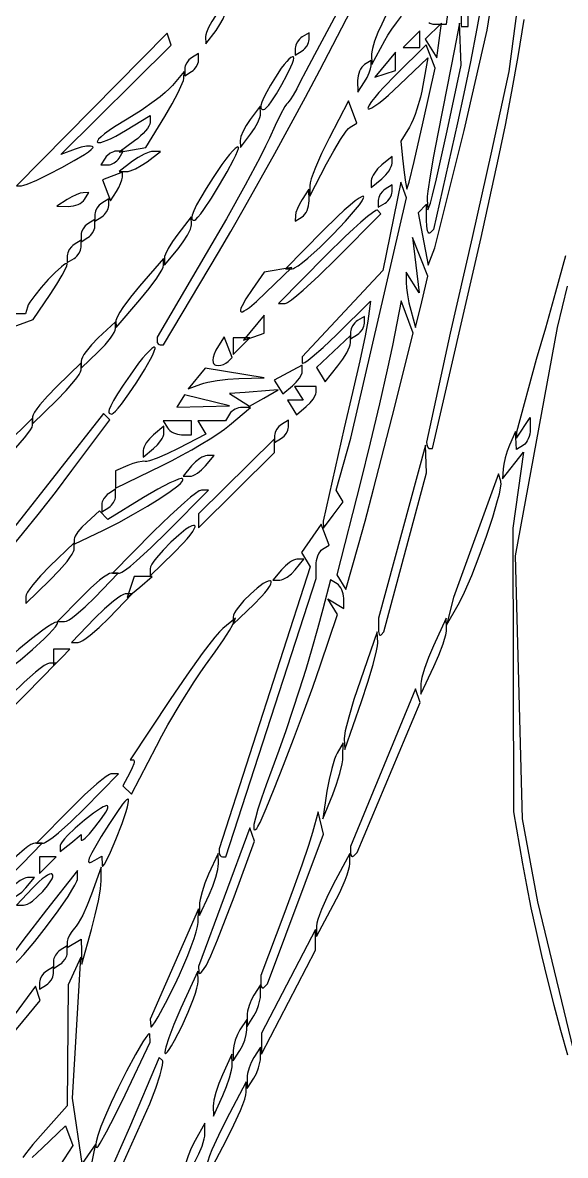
# Model space of a CAD drawing. Header units: millimetres. Extents: x 0.52 to 7.92, y 0.28 to 7.41.
# Drawn here: x 3.015 to 3.785, y 2.636 to 4.241 of the extents above; entities that cross this region are included whole.
import ezdxf

# ---------------------------------------------------------------- set-up
doc = ezdxf.new("R2010")
doc.units = ezdxf.units.MM
doc.header["$MEASUREMENT"] = 0

msp = doc.modelspace()

# ---------------------------------------------------------------- linework, layer by layer
at = {"flags": 128}
for points in [[(3.210422, 3.784314), (3.214961, 3.784314), (3.29293, 3.91527), (3.31031, 3.944896), (3.329845, 3.978954), (3.372718, 4.055545), (3.416228, 4.135408), (3.436561, 4.173556), (3.455058, 4.208908), (3.539216, 4.371591)], [(3.726288, 4.333333), (3.704841, 4.171569), (3.68014, 4.058824), (3.652825, 3.936576), (3.621837, 3.800986), (3.588235, 3.646574), (3.58856, 3.642956), (3.589443, 3.639992), (3.59075, 3.63799), (3.59152, 3.637445), (3.592346, 3.637255)], [(3.599797, 3.921569), (3.641704, 4.088235), (3.674261, 4.230392), (3.689785, 4.328431)], [(3.59138, 4.240871), (3.592892, 4.240051), (3.596909, 4.23894), (3.602246, 4.238562), (3.616257, 4.238562), (3.622948, 4.288399)], [(3.637255, 4.235294), (3.647059, 4.235294), (3.647059, 4.254902), (3.647059, 4.27451), (3.647059, 4.294118), (3.637255, 4.294118), (3.637255, 4.27451), (3.637255, 4.254902), (3.637255, 4.235294)], [(3.289527, 4.229815), (3.295092, 4.238023), (3.299602, 4.246305), (3.302595, 4.253694), (3.303379, 4.256753), (3.30361, 4.259227), (3.303298, 4.269608), (3.288904, 4.250577), (3.28334, 4.242369), (3.27883, 4.234087), (3.275836, 4.226698), (3.275053, 4.223639), (3.274822, 4.221165), (3.275133, 4.210784), (3.289527, 4.229815)], [(3.668295, 4.281993), (3.659331, 4.232591), (3.650263, 4.185201), (3.641179, 4.140435), (3.632169, 4.098905), (3.598136, 3.94781), (3.593186, 3.942859), (3.592191, 3.942331), (3.591264, 3.942742), (3.590423, 3.944017), (3.58969, 3.946082), (3.588626, 3.952293), (3.588235, 3.960784), (3.588235, 3.98366), (3.576078, 3.971503), (3.590447, 3.897059), (3.599797, 3.921569)], [(3.46038, 4.253537), (3.428975, 4.195371), (3.416759, 4.172074), (3.409109, 4.156863), (3.404099, 4.146959), (3.399071, 4.138113), (3.394609, 4.131288), (3.392773, 4.128936), (3.391298, 4.127451), (3.389654, 4.12554), (3.387334, 4.121968), (3.381096, 4.110662), (3.373439, 4.095183), (3.36522, 4.077181), (3.359796, 4.065655), (3.351985, 4.050238), (3.330676, 4.010415), (3.304231, 3.96308), (3.275592, 3.9136), (3.205882, 3.795387), (3.205882, 3.789851), (3.206241, 3.787701), (3.207216, 3.78594), (3.208659, 3.784751), (3.210422, 3.784314)], [(3.530269, 4.251035), (3.52457, 4.238866), (3.518913, 4.226802), (3.514336, 4.214713), (3.511308, 4.204004), (3.510522, 4.199606), (3.510298, 4.196078), (3.510671, 4.181373), (3.529004, 4.215686)], [(3.529004, 4.215686), (3.533427, 4.22328), (3.538985, 4.231717), (3.545454, 4.240718), (3.552609, 4.25)], [(3.60621, 4.215686), (3.609503, 4.240196), (3.586022, 4.217395), (3.602917, 4.191176), (3.60621, 4.215686)], [(3.593592, 3.985294), (3.596644, 3.996414), (3.602136, 4.019442), (3.617328, 4.087776), (3.637255, 4.180455), (3.634801, 4.240196), (3.627443, 4.20098), (3.617569, 4.150245), (3.604162, 4.083333), (3.59804, 4.05172), (3.593143, 4.023621), (3.589968, 4.002095), (3.589181, 3.994751), (3.589011, 3.990196), (3.589783, 3.97549), (3.593592, 3.985294)], [(3.592346, 3.637255), (3.596456, 3.637255), (3.665502, 3.936275), (3.690294, 4.04902), (3.700146, 4.095686), (3.709363, 4.143367), (3.718078, 4.192942), (3.726425, 4.245289)], [(3.013348, 4.009804), (3.016696, 4.01037), (3.02166, 4.011976), (3.035396, 4.017742), (3.052471, 4.025975), (3.070802, 4.035549), (3.088304, 4.045339), (3.102894, 4.054217), (3.108446, 4.057963), (3.112488, 4.061058), (3.114761, 4.063363), (3.115151, 4.064175), (3.115002, 4.064736), (3.113658, 4.065502), (3.111591, 4.065912), (3.108904, 4.06598), (3.1057, 4.065718), (3.098157, 4.064255), (3.089789, 4.061626), (3.06917, 4.053922), (3.226059, 4.209079), (3.220425, 4.225979), (3.006436, 4.009804), (3.013348, 4.009804)], [(3.411765, 4.20098), (3.413734, 4.202398), (3.415571, 4.204107), (3.418689, 4.20814), (3.420795, 4.212559), (3.421369, 4.21475), (3.421569, 4.216843), (3.421569, 4.226647), (3.411765, 4.220588), (3.409795, 4.219171), (3.407958, 4.217462), (3.404841, 4.213429), (3.402734, 4.20901), (3.402161, 4.206818), (3.401961, 4.204725), (3.401961, 4.194921), (3.411765, 4.20098)], [(3.566667, 4.205882), (3.578431, 4.205882), (3.578431, 4.229412), (3.554902, 4.205882), (3.566667, 4.205882)], [(3.563452, 4.014706), (3.570582, 4.043903), (3.583395, 4.100334), (3.600257, 4.176158), (3.587544, 4.209287), (3.543978, 4.166529), (3.527446, 4.149543), (3.520499, 4.14183), (3.514641, 4.134899), (3.510033, 4.128945), (3.506832, 4.124163), (3.505197, 4.120748), (3.505017, 4.119614), (3.505287, 4.118896), (3.505991, 4.118599), (3.507079, 4.118703), (3.510321, 4.120046), (3.514829, 4.122786), (3.520421, 4.126784), (3.526913, 4.131903), (3.534122, 4.138003), (3.549959, 4.152598), (3.589754, 4.191176), (3.582992, 4.151961), (3.581381, 4.143678), (3.57939, 4.135169), (3.574582, 4.118439), (3.571922, 4.110702), (3.569195, 4.103707), (3.566481, 4.097696), (3.563857, 4.092911), (3.551483, 4.073077), (3.553902, 4.048794), (3.556205, 4.028763), (3.558346, 4.014706), (3.560372, 4.004902), (3.563452, 4.014706)], [(3.254902, 4.171569), (3.256871, 4.172986), (3.258709, 4.174695), (3.261826, 4.178728), (3.263932, 4.183147), (3.264506, 4.185339), (3.264706, 4.187432), (3.264706, 4.197236), (3.254902, 4.191176), (3.252933, 4.189759), (3.251095, 4.18805), (3.247978, 4.184017), (3.245872, 4.179598), (3.245298, 4.177406), (3.245098, 4.175313), (3.245098, 4.165509), (3.254902, 4.171569)], [(3.357044, 4.117647), (3.358841, 4.11843), (3.361272, 4.120649), (3.364224, 4.124107), (3.367586, 4.128606), (3.375094, 4.139942), (3.382902, 4.153084), (3.390118, 4.166456), (3.395851, 4.178483), (3.397882, 4.183501), (3.399207, 4.187592), (3.399716, 4.19056), (3.399629, 4.191561), (3.399295, 4.192208), (3.398689, 4.192533), (3.397888, 4.192508), (3.395757, 4.191465), (3.393007, 4.189196), (3.389745, 4.185819), (3.386075, 4.18145), (3.382102, 4.176209), (3.373667, 4.163574), (3.366815, 4.152224), (3.361378, 4.14262), (3.357332, 4.13469), (3.35465, 4.128363), (3.353306, 4.123567), (3.353128, 4.121721), (3.353274, 4.12023), (3.353742, 4.119087), (3.354529, 4.118281), (3.35563, 4.117804), (3.357044, 4.117647)], [(3.529412, 4.16834), (3.544118, 4.173203), (3.544118, 4.199092), (3.514706, 4.163478), (3.529412, 4.16834)], [(3.5, 4.156863), (3.503702, 4.163199), (3.506756, 4.169579), (3.508846, 4.17526), (3.509654, 4.1795), (3.509804, 4.187432), (3.5, 4.181373), (3.498034, 4.179817), (3.496205, 4.177712), (3.494554, 4.17515), (3.49312, 4.172223), (3.491943, 4.169026), (3.491062, 4.16565), (3.490516, 4.162189), (3.490346, 4.158735), (3.490496, 4.142157), (3.5, 4.156863)], [(3.170929, 4.060506), (3.189897, 4.063748), (3.216727, 4.107854), (3.22718, 4.125754), (3.235806, 4.141884), (3.241712, 4.154478), (3.243364, 4.158895), (3.244001, 4.161765), (3.244446, 4.171569), (3.227615, 4.151729), (3.223268, 4.147181), (3.217345, 4.141849), (3.210109, 4.135928), (3.201823, 4.129612), (3.183155, 4.116576), (3.173299, 4.110244), (3.163446, 4.104296), (3.145472, 4.093175), (3.13791, 4.088013), (3.131528, 4.083294), (3.126499, 4.079154), (3.122997, 4.075726), (3.121194, 4.073146), (3.120984, 4.072215), (3.121264, 4.071547), (3.12197, 4.071133), (3.12301, 4.07095), (3.126014, 4.071243), (3.130111, 4.072358), (3.135136, 4.074229), (3.140927, 4.076787), (3.147319, 4.079965), (3.161249, 4.087917), (3.196078, 4.109442), (3.196078, 4.099395), (3.195628, 4.097049), (3.194338, 4.094228), (3.192298, 4.091038), (3.189599, 4.087586), (3.186331, 4.08398), (3.182585, 4.080327), (3.178451, 4.076733), (3.17402, 4.073306), (3.151961, 4.057264), (3.170929, 4.060506)], [(3.44638, 4.040992), (3.456412, 4.059277), (3.466058, 4.075136), (3.474223, 4.086869), (3.477407, 4.090657), (3.479809, 4.092777), (3.48934, 4.098667), (3.477228, 4.130229), (3.449861, 4.077369), (3.439234, 4.055685), (3.430531, 4.035717), (3.427181, 4.027071), (3.424649, 4.019685), (3.423047, 4.013837), (3.422488, 4.009804), (3.422482, 3.995098), (3.44638, 4.040992)], [(3.338547, 4.082756), (3.344111, 4.090965), (3.348621, 4.099246), (3.351615, 4.106636), (3.352398, 4.109694), (3.352629, 4.112168), (3.352318, 4.122549), (3.337923, 4.103518), (3.332359, 4.09531), (3.327849, 4.087028), (3.324856, 4.079639), (3.324072, 4.07658), (3.323841, 4.074107), (3.324153, 4.063725), (3.338547, 4.082756)], [(3.258782, 3.960784), (3.259649, 3.961068), (3.260799, 3.961896), (3.263861, 3.965043), (3.267797, 3.969943), (3.272437, 3.976312), (3.28315, 3.992328), (3.294639, 4.010831), (3.305544, 4.029559), (3.314505, 4.046249), (3.31783, 4.053123), (3.32016, 4.05864), (3.321323, 4.062517), (3.321414, 4.063752), (3.32115, 4.064471), (3.320491, 4.064722), (3.319539, 4.06448), (3.316826, 4.062603), (3.313157, 4.059015), (3.308678, 4.053892), (3.303534, 4.04741), (3.297871, 4.039746), (3.285575, 4.021573), (3.275761, 4.006039), (3.267932, 3.993087), (3.262021, 3.982561), (3.257956, 3.974301), (3.25567, 3.968151), (3.255171, 3.965818), (3.255091, 3.963953), (3.255421, 3.962537), (3.256152, 3.96155), (3.257275, 3.960973), (3.258782, 3.960784)], [(3.136098, 4.039216), (3.138191, 4.039416), (3.140382, 4.039989), (3.144802, 4.042096), (3.148835, 4.045213), (3.150544, 4.04705), (3.151961, 4.04902), (3.15802, 4.058824), (3.148216, 4.058824), (3.146123, 4.058623), (3.143931, 4.05805), (3.139512, 4.055944), (3.135479, 4.052826), (3.13377, 4.050989), (3.132353, 4.04902), (3.126294, 4.039216), (3.136098, 4.039216)], [(3.162342, 4.029724), (3.164816, 4.029955), (3.167874, 4.030738), (3.175264, 4.033732), (3.183545, 4.038241), (3.191754, 4.043806), (3.210784, 4.0582), (3.200403, 4.058512), (3.197929, 4.058281), (3.194871, 4.057497), (3.187481, 4.054504), (3.1792, 4.049994), (3.170991, 4.044429), (3.151961, 4.030035), (3.162342, 4.029724)], [(3.52451, 4.019608), (3.53022, 4.02512), (3.534896, 4.031107), (3.536695, 4.034053), (3.538055, 4.036847), (3.538916, 4.039398), (3.539216, 4.041617), (3.539216, 4.05142), (3.52451, 4.039216), (3.5188, 4.033703), (3.514124, 4.027716), (3.512324, 4.02477), (3.510964, 4.021977), (3.510104, 4.019425), (3.509804, 4.017207), (3.509804, 4.007403), (3.52451, 4.019608)], [(3.148273, 4.001629), (3.151504, 4.007262), (3.154172, 4.012934), (3.156, 4.017984), (3.156713, 4.021751), (3.156863, 4.028796), (3.128689, 4.017985), (3.139984, 3.988552), (3.148273, 4.001629)], [(3.45588, 3.543111), (3.46996, 3.561712), (3.45979, 3.578168), (3.48067, 3.651961), (3.559704, 3.992458), (3.551607, 4.014706), (3.52636, 3.889612), (3.411765, 3.767109), (3.411765, 3.758923), (3.412016, 3.758337), (3.412755, 3.758254), (3.415592, 3.759514), (3.420078, 3.762543), (3.426013, 3.767176), (3.441436, 3.780608), (3.46027, 3.798513), (3.508775, 3.846289), (3.505006, 3.817752), (3.501172, 3.797021), (3.493522, 3.761672), (3.483164, 3.716652), (3.471206, 3.666913), (3.441488, 3.53456), (3.4418, 3.52451), (3.45588, 3.543111)], [(3.080304, 3.980542), (3.083758, 3.980712), (3.087219, 3.981258), (3.090595, 3.982139), (3.093792, 3.983316), (3.096718, 3.98475), (3.09928, 3.986401), (3.101386, 3.98823), (3.102941, 3.990196), (3.109, 4), (3.101069, 3.99985), (3.096829, 3.999042), (3.091147, 3.996952), (3.084767, 3.993898), (3.078431, 3.990196), (3.063725, 3.980692), (3.080304, 3.980542)], [(3.411765, 3.965686), (3.413731, 3.967242), (3.41556, 3.969347), (3.417211, 3.971909), (3.418645, 3.974835), (3.419822, 3.978033), (3.420703, 3.981409), (3.421249, 3.98487), (3.421419, 3.988324), (3.421268, 4.004902), (3.411765, 3.990196), (3.408063, 3.98386), (3.405009, 3.97748), (3.402919, 3.971799), (3.402111, 3.967559), (3.401961, 3.959627), (3.411765, 3.965686)], [(3.529412, 3.985294), (3.531381, 3.986711), (3.533218, 3.98842), (3.536336, 3.992453), (3.538442, 3.996872), (3.539016, 3.999064), (3.539216, 4.001157), (3.539216, 4.010961), (3.529412, 4.004902), (3.527442, 4.003485), (3.525605, 4.001776), (3.522488, 3.997743), (3.520381, 3.993324), (3.519808, 3.991132), (3.519608, 3.989039), (3.519608, 3.979235), (3.529412, 3.985294)], [(3.127451, 3.965686), (3.12942, 3.967104), (3.131258, 3.968813), (3.134375, 3.972845), (3.136481, 3.977265), (3.137055, 3.979456), (3.137255, 3.981549), (3.137255, 3.991353), (3.127451, 3.985294), (3.125482, 3.983877), (3.123644, 3.982168), (3.120527, 3.978135), (3.118421, 3.973716), (3.117847, 3.971524), (3.117647, 3.969431), (3.117647, 3.959627), (3.127451, 3.965686)], [(3.397762, 3.892157), (3.399193, 3.892433), (3.40107, 3.893237), (3.406031, 3.896297), (3.412376, 3.901063), (3.419839, 3.907265), (3.43704, 3.922887), (3.455489, 3.940985), (3.473039, 3.959385), (3.487545, 3.975909), (3.492984, 3.982788), (3.496858, 3.988383), (3.498898, 3.992421), (3.499146, 3.993771), (3.498834, 3.99463), (3.498062, 3.994849), (3.496771, 3.994515), (3.492755, 3.992291), (3.487022, 3.988156), (3.479812, 3.982312), (3.471361, 3.974957), (3.461906, 3.966293), (3.440937, 3.945836), (3.387925, 3.892157), (3.397762, 3.892157)], [(3.23562, 3.920204), (3.24309, 3.930072), (3.249174, 3.939831), (3.251501, 3.944317), (3.253247, 3.948355), (3.254334, 3.951802), (3.254684, 3.954517), (3.254466, 3.965686), (3.235294, 3.941176), (3.227859, 3.930886), (3.221786, 3.920987), (3.217701, 3.912603), (3.2166, 3.909332), (3.21623, 3.906863), (3.216339, 3.897059), (3.23562, 3.920204)], [(3.387801, 3.843137), (3.389128, 3.843466), (3.391058, 3.844432), (3.396578, 3.848144), (3.404063, 3.854013), (3.413214, 3.861778), (3.435323, 3.881955), (3.460519, 3.906595), (3.523412, 3.970052), (3.51852, 3.974944), (3.51767, 3.975088), (3.516153, 3.974532), (3.511269, 3.97145), (3.504165, 3.96596), (3.495141, 3.958321), (3.484495, 3.948794), (3.472524, 3.937639), (3.445802, 3.911487), (3.377977, 3.843137), (3.387801, 3.843137)], [(3.107843, 3.936275), (3.109813, 3.937692), (3.11165, 3.939401), (3.114767, 3.943434), (3.116873, 3.947853), (3.117447, 3.950045), (3.117647, 3.952138), (3.117647, 3.961942), (3.107843, 3.955882), (3.105874, 3.954465), (3.104036, 3.952756), (3.100919, 3.948723), (3.098813, 3.944304), (3.098239, 3.942112), (3.098039, 3.940019), (3.098039, 3.930215), (3.107843, 3.936275)], [(3.088235, 3.906863), (3.090205, 3.90828), (3.092042, 3.909989), (3.095159, 3.914022), (3.097266, 3.918441), (3.097839, 3.920633), (3.098039, 3.922726), (3.098039, 3.93253), (3.088235, 3.926471), (3.086266, 3.925053), (3.084429, 3.923344), (3.081311, 3.919311), (3.079205, 3.914892), (3.078631, 3.912701), (3.078431, 3.910608), (3.078431, 3.900804), (3.088235, 3.906863)], [(3.581275, 3.845313), (3.590053, 3.881802), (3.568449, 3.936275), (3.577876, 3.857843), (3.559124, 3.887255), (3.559108, 3.872549), (3.55963, 3.864905), (3.561065, 3.854963), (3.563193, 3.84401), (3.565794, 3.833333), (3.572497, 3.808824), (3.581275, 3.845313)], [(3.181595, 3.848039), (3.194701, 3.86404), (3.205401, 3.878615), (3.209504, 3.884866), (3.212592, 3.890158), (3.214527, 3.894289), (3.215172, 3.897059), (3.21495, 3.906863), (3.18115, 3.867647), (3.168044, 3.851647), (3.157344, 3.837071), (3.153242, 3.83082), (3.150153, 3.825528), (3.148218, 3.821397), (3.147573, 3.818627), (3.147795, 3.808824), (3.181595, 3.848039)], [(3.785249, 3.910381), (3.771079, 3.858964), (3.756656, 3.80794), (3.743742, 3.763619), (3.715836, 3.660678), (3.715987, 3.651961), (3.734994, 3.681373), (3.735144, 3.664794), (3.734974, 3.66134), (3.734429, 3.657879), (3.733548, 3.654503), (3.73237, 3.651306), (3.730936, 3.64838), (3.729285, 3.645818), (3.727457, 3.643712), (3.72549, 3.642157), (3.715686, 3.636098), (3.714308, 3.661765), (3.705882, 3.642157), (3.702556, 3.633429), (3.699729, 3.624159), (3.6977, 3.615453), (3.696768, 3.60842), (3.696078, 3.594292), (3.725657, 3.632353), (3.710784, 3.52451), (3.711314, 3.122549), (3.724186, 3.04902), (3.729808, 3.018577), (3.736274, 2.986529), (3.743497, 2.953189), (3.751387, 2.91887), (3.759857, 2.883885), (3.768819, 2.848547), (3.778184, 2.81317), (3.787864, 2.778068)], [(2.998012, 3.808553), (3.030337, 3.820339), (3.054384, 3.855728), (3.063721, 3.870069), (3.071368, 3.882956), (3.076534, 3.892978), (3.077941, 3.896473), (3.078431, 3.898724), (3.07828, 3.899402), (3.077837, 3.899713), (3.076153, 3.899313), (3.07353, 3.897684), (3.070116, 3.894988), (3.061514, 3.887036), (3.051543, 3.876741), (3.041398, 3.865391), (3.032273, 3.85427), (3.025366, 3.844665), (3.023116, 3.840834), (3.021869, 3.837863), (3.019228, 3.828431), (3.002261, 3.828236)], [(3.360294, 3.858338), (3.397059, 3.894091), (3.357843, 3.887255), (3.340751, 3.862745), (3.331889, 3.849383), (3.326409, 3.839648), (3.324913, 3.836145), (3.324235, 3.833555), (3.324364, 3.83188), (3.324728, 3.831386), (3.325291, 3.831122), (3.327006, 3.831284), (3.329501, 3.832367), (3.332764, 3.834374), (3.336788, 3.837307), (3.347078, 3.845958), (3.360294, 3.858338)], [(3.803669, 2.756679), (3.746185, 2.995098), (3.724139, 3.112745), (3.714247, 3.485294), (3.774109, 3.808824), (3.788068, 3.867647)], [(3.49166, 3.500722), (3.500919, 3.534539), (3.512986, 3.580039), (3.539294, 3.682264), (3.56915, 3.800802), (3.552237, 3.846522), (3.539897, 3.783555), (3.532482, 3.748765), (3.521415, 3.700586), (3.508191, 3.645385), (3.494308, 3.589528), (3.461058, 3.458469), (3.473882, 3.437719), (3.49166, 3.500722)], [(3.343137, 3.795791), (3.357843, 3.800654), (3.357843, 3.826543), (3.328431, 3.790929), (3.343137, 3.795791)], [(3.490196, 3.79902), (3.492165, 3.800437), (3.494003, 3.802146), (3.49712, 3.806179), (3.499226, 3.810598), (3.4998, 3.81279), (3.5, 3.814883), (3.5, 3.824687), (3.490196, 3.818627), (3.488227, 3.81721), (3.486389, 3.815501), (3.483272, 3.811468), (3.481166, 3.807049), (3.480592, 3.804857), (3.480392, 3.802764), (3.480392, 3.79296), (3.490196, 3.79902)], [(3.122549, 3.77451), (3.132066, 3.784224), (3.139859, 3.793652), (3.142858, 3.797922), (3.145125, 3.801716), (3.146559, 3.8049), (3.147059, 3.807339), (3.147059, 3.817143), (3.122549, 3.794118), (3.113032, 3.784404), (3.105239, 3.774976), (3.10224, 3.770706), (3.099973, 3.766912), (3.098539, 3.763727), (3.098039, 3.761288), (3.098039, 3.751484), (3.122549, 3.77451)], [(3.292484, 3.754902), (3.296118, 3.755364), (3.299975, 3.756623), (3.303594, 3.758487), (3.306514, 3.760762), (3.312374, 3.766623), (3.301193, 3.795762), (3.292903, 3.782685), (3.289409, 3.776678), (3.286896, 3.771271), (3.285365, 3.766527), (3.284818, 3.762507), (3.285256, 3.759272), (3.285844, 3.757969), (3.286679, 3.756886), (3.28776, 3.756029), (3.289088, 3.755408), (3.292484, 3.754902)], [(3.32549, 3.782353), (3.337255, 3.794118), (3.313725, 3.794118), (3.313725, 3.770588), (3.32549, 3.782353)], [(3.462347, 3.754397), (3.469353, 3.763872), (3.475091, 3.773199), (3.478968, 3.781302), (3.480024, 3.784559), (3.480392, 3.787109), (3.480392, 3.797536), (3.431977, 3.752052), (3.444301, 3.732111), (3.462347, 3.754397)], [(3.141686, 3.686275), (3.142595, 3.686532), (3.143775, 3.687281), (3.146866, 3.690132), (3.150793, 3.694572), (3.155393, 3.700345), (3.165946, 3.714871), (3.177205, 3.731671), (3.187848, 3.748704), (3.196554, 3.763928), (3.199767, 3.770224), (3.202002, 3.775304), (3.203091, 3.77891), (3.203155, 3.780082), (3.20287, 3.78079), (3.202214, 3.78106), (3.201266, 3.780874), (3.198572, 3.779212), (3.194932, 3.775964), (3.190491, 3.771291), (3.185394, 3.765354), (3.179785, 3.758315), (3.167612, 3.74157), (3.157693, 3.726953), (3.149872, 3.714943), (3.144054, 3.705338), (3.140145, 3.697934), (3.138049, 3.692529), (3.137651, 3.690512), (3.13767, 3.688919), (3.138095, 3.687724), (3.138914, 3.686902), (3.140115, 3.686427), (3.141686, 3.686275)], [(3.063725, 3.705882), (3.077049, 3.719569), (3.08796, 3.732251), (3.092158, 3.737773), (3.095332, 3.742513), (3.097339, 3.746296), (3.098039, 3.748944), (3.098039, 3.758748), (3.063725, 3.72549), (3.050402, 3.711803), (3.039491, 3.699122), (3.035293, 3.6936), (3.032119, 3.688859), (3.030112, 3.685076), (3.029412, 3.682428), (3.029412, 3.672624), (3.063725, 3.705882)], [(3.267959, 3.728557), (3.2723, 3.729935), (3.277769, 3.731269), (3.291206, 3.733675), (3.3065, 3.735513), (3.32188, 3.736521), (3.357843, 3.737748), (3.273993, 3.751387), (3.25, 3.721819), (3.267959, 3.728557)], [(3.397932, 3.726215), (3.403303, 3.731378), (3.407701, 3.736951), (3.410673, 3.742263), (3.411482, 3.744612), (3.411765, 3.746643), (3.411765, 3.755592), (3.372, 3.73431), (3.384099, 3.714734), (3.397932, 3.726215)], [(3.417539, 3.696803), (3.422911, 3.701939), (3.427309, 3.707438), (3.430281, 3.71264), (3.43109, 3.714924), (3.431373, 3.716887), (3.431373, 3.72549), (3.400804, 3.72549), (3.412922, 3.705882), (3.391, 3.705882), (3.403706, 3.685322), (3.417539, 3.696803)], [(3.27148, 3.697082), (3.308824, 3.698086), (3.244767, 3.713278), (3.234137, 3.696078), (3.27148, 3.697082)], [(3.357315, 3.708946), (3.377451, 3.720445), (3.365196, 3.719536), (3.330882, 3.717007), (3.308824, 3.715386), (3.337179, 3.697447), (3.357315, 3.708946)], [(3.213235, 3.613494), (3.227129, 3.620472), (3.241251, 3.627962), (3.25521, 3.63573), (3.268612, 3.643541), (3.281067, 3.651161), (3.292182, 3.658358), (3.301565, 3.664896), (3.308824, 3.670541), (3.338235, 3.695373), (3.326559, 3.695726), (3.32409, 3.695597), (3.321547, 3.695089), (3.319004, 3.694242), (3.316533, 3.693095), (3.314206, 3.691686), (3.312098, 3.690053), (3.310279, 3.688237), (3.308824, 3.686275), (3.302764, 3.676471), (3.263549, 3.676471), (3.275202, 3.657615), (3.235877, 3.637552), (3.220008, 3.629891), (3.205873, 3.623863), (3.195011, 3.620073), (3.191289, 3.619206), (3.188962, 3.619125), (3.187087, 3.6193), (3.184661, 3.619167), (3.178562, 3.618074), (3.171476, 3.616039), (3.164216, 3.613253), (3.147059, 3.605745), (3.147059, 3.581279), (3.213235, 3.613494)], [(2.990196, 3.622549), (3.005423, 3.638191), (3.017892, 3.652473), (3.022691, 3.658611), (3.026317, 3.663818), (3.028611, 3.667895), (3.029412, 3.670646), (3.029412, 3.68045), (2.990196, 3.642157), (2.974969, 3.626515), (2.9625, 3.612232), (2.957701, 3.606094), (2.954075, 3.600888), (2.951781, 3.596811), (2.95098, 3.59406), (2.95098, 3.584256), (2.990196, 3.622549)], [(2.997875, 3.495754), (3.015192, 3.516405), (3.037421, 3.54413), (3.061697, 3.575301), (3.085157, 3.606291), (3.138725, 3.678269), (3.129798, 3.687196), (3.002254, 3.52451), (2.951585, 3.477542), (2.96416, 3.457194), (2.997875, 3.495754)], [(3.240775, 3.656863), (3.254902, 3.656863), (3.254902, 3.676471), (3.214529, 3.676471), (3.220588, 3.666667), (3.222094, 3.664697), (3.224056, 3.66286), (3.226391, 3.661195), (3.229017, 3.659743), (3.231852, 3.658543), (3.234811, 3.657636), (3.237813, 3.657063), (3.240775, 3.656863)], [(3.382353, 3.651961), (3.384322, 3.653378), (3.38616, 3.655087), (3.389277, 3.65912), (3.391383, 3.663539), (3.391957, 3.665731), (3.392157, 3.667824), (3.392157, 3.677628), (3.382353, 3.671569), (3.380384, 3.670151), (3.378546, 3.668442), (3.375429, 3.664409), (3.373323, 3.65999), (3.372749, 3.657799), (3.372549, 3.655706), (3.372549, 3.645902), (3.382353, 3.651961)], [(3.20098, 3.637255), (3.20669, 3.642767), (3.211366, 3.648754), (3.213166, 3.6517), (3.214526, 3.654494), (3.215386, 3.657045), (3.215686, 3.659264), (3.215686, 3.669068), (3.20098, 3.656863), (3.19527, 3.65135), (3.190594, 3.645363), (3.188795, 3.642417), (3.187435, 3.639624), (3.186575, 3.637073), (3.186275, 3.634854), (3.186275, 3.62505), (3.20098, 3.637255)], [(3.318627, 3.578431), (3.372549, 3.631683), (3.372549, 3.651291), (3.264706, 3.544787), (3.264706, 3.52518), (3.318627, 3.578431)], [(3.252501, 3.598039), (3.25472, 3.598339), (3.257271, 3.5992), (3.260064, 3.60056), (3.26301, 3.602359), (3.268997, 3.607035), (3.27451, 3.612745), (3.286715, 3.627451), (3.276911, 3.627451), (3.274692, 3.627151), (3.272141, 3.626291), (3.269347, 3.624931), (3.266402, 3.623131), (3.260414, 3.618455), (3.254902, 3.612745), (3.242697, 3.598039), (3.252501, 3.598039)], [(3.523687, 3.373366), (3.527766, 3.377451), (3.588205, 3.602941), (3.586808, 3.642157), (3.519911, 3.397059), (3.51976, 3.38317), (3.520023, 3.378099), (3.520851, 3.374561), (3.521436, 3.373467), (3.522115, 3.372876), (3.52287, 3.372829), (3.523687, 3.373366)], [(3.632955, 3.415843), (3.637336, 3.424023), (3.6421, 3.433912), (3.652379, 3.457664), (3.662998, 3.484807), (3.673166, 3.513046), (3.682092, 3.540089), (3.688982, 3.563642), (3.691416, 3.573393), (3.693044, 3.581412), (3.693768, 3.587411), (3.69376, 3.589564), (3.693488, 3.591105), (3.689998, 3.601574), (3.626493, 3.426471), (3.61652, 3.387255), (3.632955, 3.415843)], [(3.129826, 3.521874), (3.151483, 3.532774), (3.172569, 3.544187), (3.192282, 3.555593), (3.209822, 3.566475), (3.224384, 3.576316), (3.235168, 3.584598), (3.238892, 3.587992), (3.24137, 3.590802), (3.242503, 3.592963), (3.242534, 3.593781), (3.24219, 3.594411), (3.241443, 3.594735), (3.240201, 3.594732), (3.236351, 3.593804), (3.230865, 3.591734), (3.223971, 3.588632), (3.206865, 3.579759), (3.186851, 3.568051), (3.136273, 3.53693), (3.12414, 3.549062), (3.106188, 3.532816), (3.099217, 3.525924), (3.093509, 3.519169), (3.089652, 3.513327), (3.088602, 3.510991), (3.088235, 3.509174), (3.088235, 3.501779), (3.129826, 3.521874)], [(3.137255, 3.553922), (3.139224, 3.555339), (3.141062, 3.557048), (3.144179, 3.561081), (3.146285, 3.5655), (3.146859, 3.567692), (3.147059, 3.569785), (3.147059, 3.579589), (3.137255, 3.573529), (3.135286, 3.572112), (3.133448, 3.570403), (3.130331, 3.56637), (3.128225, 3.561951), (3.127651, 3.559759), (3.127451, 3.557666), (3.127451, 3.547862), (3.137255, 3.553922)], [(3.152575, 3.460784), (3.153875, 3.461089), (3.155732, 3.461985), (3.160974, 3.465426), (3.168023, 3.470866), (3.176598, 3.478064), (3.197213, 3.496768), (3.220588, 3.519608), (3.278798, 3.578431), (3.268994, 3.578431), (3.267693, 3.578126), (3.265837, 3.577231), (3.260594, 3.57379), (3.253546, 3.56835), (3.244971, 3.561152), (3.224356, 3.542448), (3.20098, 3.519608), (3.142771, 3.460784), (3.152575, 3.460784)], [(3.230245, 3.490054), (3.243128, 3.503295), (3.248482, 3.509368), (3.252949, 3.514869), (3.25641, 3.51964), (3.258745, 3.523528), (3.259833, 3.526375), (3.259872, 3.52736), (3.259555, 3.528027), (3.258805, 3.528455), (3.257779, 3.528542), (3.254975, 3.527769), (3.251302, 3.52586), (3.246915, 3.522968), (3.236636, 3.514839), (3.225398, 3.504599), (3.214462, 3.493462), (3.20509, 3.482645), (3.201384, 3.477736), (3.198541, 3.473362), (3.19672, 3.469677), (3.196078, 3.466831), (3.196078, 3.456938), (3.230245, 3.490054)], [(3.29866, 3.058824), (3.303202, 3.058824), (3.431373, 3.453207), (3.431373, 3.471123), (3.431564, 3.47484), (3.432112, 3.478537), (3.432979, 3.482115), (3.434127, 3.485478), (3.435516, 3.488529), (3.437108, 3.49117), (3.438865, 3.493304), (3.440748, 3.494833), (3.450124, 3.500628), (3.43874, 3.530295), (3.410629, 3.490162), (3.423112, 3.469964), (3.294118, 3.070381), (3.294118, 3.064602), (3.294476, 3.062358), (3.295452, 3.060521), (3.296896, 3.059279), (3.29866, 3.058824)], [(3.053922, 3.45098), (3.067245, 3.464668), (3.078156, 3.477349), (3.082354, 3.482871), (3.085528, 3.487612), (3.087535, 3.491394), (3.088235, 3.494042), (3.088235, 3.503846), (3.053922, 3.470588), (3.040598, 3.456901), (3.029687, 3.44422), (3.025489, 3.438698), (3.022315, 3.433957), (3.020308, 3.430174), (3.019608, 3.427526), (3.019608, 3.417722), (3.053922, 3.45098)], [(3.379952, 3.45098), (3.382171, 3.451281), (3.384722, 3.452141), (3.387515, 3.453501), (3.390461, 3.4553), (3.396448, 3.459976), (3.401961, 3.465686), (3.414166, 3.480392), (3.404362, 3.480392), (3.402143, 3.480092), (3.399592, 3.479232), (3.396798, 3.477872), (3.393852, 3.476072), (3.387865, 3.471396), (3.382353, 3.465686), (3.370148, 3.45098), (3.379952, 3.45098)], [(3.074585, 3.392157), (3.077233, 3.392857), (3.081016, 3.394864), (3.085757, 3.398038), (3.091279, 3.402237), (3.10396, 3.413147), (3.117647, 3.426471), (3.150905, 3.460784), (3.141101, 3.460784), (3.138453, 3.460084), (3.13467, 3.458077), (3.12993, 3.454903), (3.124408, 3.450705), (3.111726, 3.439794), (3.098039, 3.426471), (3.064781, 3.392157), (3.074585, 3.392157)], [(3.181285, 3.441176), (3.199092, 3.455882), (3.173203, 3.455882), (3.163478, 3.426471), (3.181285, 3.441176)], [(3.347187, 3.098856), (3.349018, 3.101728), (3.351934, 3.107619), (3.360531, 3.1272), (3.371995, 3.155082), (3.385341, 3.188747), (3.399587, 3.225678), (3.413748, 3.263359), (3.42684, 3.299273), (3.43788, 3.330901), (3.461919, 3.401998), (3.447951, 3.424598), (3.470588, 3.410608), (3.470588, 3.425313), (3.470397, 3.428385), (3.469851, 3.431479), (3.468986, 3.434511), (3.467843, 3.437396), (3.466458, 3.440051), (3.464871, 3.442392), (3.463119, 3.444335), (3.461242, 3.445796), (3.451895, 3.451572), (3.44093, 3.40961), (3.433469, 3.381917), (3.425354, 3.353396), (3.416687, 3.324365), (3.407569, 3.29514), (3.3981, 3.266039), (3.388383, 3.237379), (3.378518, 3.209479), (3.368607, 3.182656), (3.360562, 3.160902), (3.353972, 3.142062), (3.348876, 3.126289), (3.345313, 3.113739), (3.343323, 3.104566), (3.34293, 3.101294), (3.342946, 3.098925), (3.343374, 3.097477), (3.344221, 3.09697), (3.34549, 3.097423), (3.347187, 3.098856)], [(3.343035, 3.416569), (3.354034, 3.427854), (3.358564, 3.43307), (3.362314, 3.437822), (3.365183, 3.441974), (3.367072, 3.445393), (3.36788, 3.447942), (3.367847, 3.448849), (3.367506, 3.449487), (3.366783, 3.449946), (3.365836, 3.450119), (3.363337, 3.449668), (3.36014, 3.448258), (3.356373, 3.446012), (3.347646, 3.439499), (3.338189, 3.43111), (3.329036, 3.421827), (3.321219, 3.412629), (3.318134, 3.40837), (3.315771, 3.404499), (3.314258, 3.401141), (3.313725, 3.398418), (3.313725, 3.388488), (3.343035, 3.416569)], [(3.094193, 3.362745), (3.096841, 3.363445), (3.100624, 3.365453), (3.105364, 3.368626), (3.110886, 3.372825), (3.123568, 3.383735), (3.137255, 3.397059), (3.170513, 3.431373), (3.160709, 3.431373), (3.158061, 3.430672), (3.154278, 3.428665), (3.149538, 3.425492), (3.144016, 3.421293), (3.131334, 3.410382), (3.117647, 3.397059), (3.084389, 3.362745), (3.094193, 3.362745)], [(2.97549, 3.314045), (2.97836, 3.314782), (2.982778, 3.317001), (2.988523, 3.320541), (2.995374, 3.325246), (3.011508, 3.337517), (3.029412, 3.35255), (3.045768, 3.367614), (3.052354, 3.37421), (3.05769, 3.379969), (3.061636, 3.384731), (3.064051, 3.388338), (3.06464, 3.389658), (3.064794, 3.39063), (3.064495, 3.391232), (3.063725, 3.391446), (3.060856, 3.390683), (3.056438, 3.388447), (3.050693, 3.384896), (3.043842, 3.380187), (3.027708, 3.367931), (3.009804, 3.352941), (2.965686, 3.314311), (2.97549, 3.314045)], [(3.204854, 3.215523), (3.212654, 3.230149), (3.221284, 3.245646), (3.239894, 3.277367), (3.258398, 3.306912), (3.266896, 3.319689), (3.27451, 3.330508), (3.288152, 3.349508), (3.299932, 3.366541), (3.308591, 3.379744), (3.312869, 3.387255), (3.316914, 3.397059), (3.299075, 3.382353), (3.294332, 3.377648), (3.287665, 3.369874), (3.27938, 3.359443), (3.269784, 3.346768), (3.247883, 3.316332), (3.224412, 3.281863), (3.167587, 3.196078), (3.172374, 3.196078), (3.173135, 3.195705), (3.173459, 3.194633), (3.173365, 3.192939), (3.172874, 3.190697), (3.170786, 3.184872), (3.167357, 3.17776), (3.157553, 3.159441), (3.169512, 3.147481), (3.204854, 3.215523)], [(3.598576, 3.328431), (3.605744, 3.344818), (3.611544, 3.360447), (3.613745, 3.367424), (3.615381, 3.373549), (3.616379, 3.378598), (3.616663, 3.382353), (3.616193, 3.397059), (3.598039, 3.357843), (3.590996, 3.341456), (3.585238, 3.325827), (3.581359, 3.312726), (3.580309, 3.307676), (3.579952, 3.303922), (3.580019, 3.289216), (3.598576, 3.328431)], [(3.495828, 3.27887), (3.505004, 3.30651), (3.512408, 3.331435), (3.517285, 3.350911), (3.518539, 3.357751), (3.518878, 3.362204), (3.518148, 3.377451), (3.494368, 3.309365), (3.485193, 3.281725), (3.477788, 3.2568), (3.472911, 3.237324), (3.471657, 3.230484), (3.471318, 3.226031), (3.472048, 3.210784), (3.495828, 3.27887)], [(3.070588, 3.341176), (3.082353, 3.352941), (3.058824, 3.352941), (3.058824, 3.329412), (3.070588, 3.341176)], [(2.966506, 3.245098), (2.969359, 3.245998), (2.973729, 3.248579), (2.979398, 3.252659), (2.986149, 3.258058), (3.002022, 3.272086), (3.019608, 3.289216), (3.062906, 3.333333), (3.053102, 3.333333), (3.050249, 3.332433), (3.045879, 3.329852), (3.04021, 3.325772), (3.033459, 3.320374), (3.017585, 3.306346), (3, 3.289216), (2.956702, 3.245098), (2.966506, 3.245098)], [(3.48516, 3.060324), (3.489928, 3.065092), (3.579003, 3.277698), (3.572583, 3.296957), (3.48024, 3.073529), (3.480316, 3.064542), (3.480722, 3.061429), (3.48177, 3.059596), (3.482486, 3.059203), (3.483303, 3.059181), (3.484201, 3.059549), (3.48516, 3.060324)], [(3.455092, 3.147059), (3.460565, 3.161929), (3.465114, 3.177053), (3.468265, 3.190659), (3.469168, 3.196341), (3.469544, 3.20098), (3.469992, 3.220588), (3.461382, 3.205882), (3.459533, 3.202128), (3.457577, 3.197078), (3.453585, 3.183977), (3.449877, 3.168348), (3.44693, 3.151961), (3.441088, 3.112745), (3.455092, 3.147059)], [(3.044855, 3.078431), (3.046104, 3.078686), (3.04781, 3.079432), (3.052471, 3.082299), (3.058601, 3.086833), (3.065962, 3.092831), (3.08342, 3.108418), (3.102941, 3.127451), (3.151224, 3.176471), (3.14142, 3.176471), (3.140171, 3.176216), (3.138465, 3.17547), (3.133803, 3.172603), (3.127673, 3.168069), (3.120313, 3.162071), (3.102854, 3.146484), (3.083333, 3.127451), (3.035051, 3.078431), (3.044855, 3.078431)], [(3.083333, 3.078431), (3.098039, 3.090636), (3.098039, 3.083212), (3.098439, 3.082229), (3.099586, 3.082296), (3.1014, 3.08334), (3.103799, 3.08529), (3.110034, 3.091621), (3.117647, 3.100714), (3.126976, 3.113058), (3.133082, 3.122254), (3.134931, 3.125668), (3.135981, 3.128291), (3.136234, 3.130121), (3.13569, 3.131158), (3.134354, 3.1314), (3.132225, 3.130845), (3.129307, 3.129492), (3.125601, 3.12734), (3.115835, 3.120632), (3.102941, 3.110712), (3.089618, 3.099407), (3.078708, 3.088863), (3.074509, 3.084246), (3.071335, 3.080261), (3.069328, 3.077057), (3.068628, 3.07478), (3.068627, 3.066227), (3.083333, 3.078431)], [(3.147509, 3.083333), (3.156184, 3.106211), (3.162044, 3.123247), (3.163914, 3.129584), (3.165075, 3.134472), (3.165524, 3.137916), (3.16526, 3.139918), (3.16486, 3.14038), (3.164281, 3.140484), (3.162585, 3.139615), (3.160171, 3.137318), (3.157036, 3.133594), (3.148598, 3.121886), (3.137255, 3.10452), (3.126818, 3.087843), (3.118813, 3.074513), (3.113166, 3.064335), (3.1098, 3.057115), (3.108949, 3.054553), (3.108641, 3.052658), (3.108865, 3.051404), (3.109612, 3.050769), (3.110874, 3.050728), (3.112639, 3.051255), (3.117647, 3.053922), (3.127451, 3.059981), (3.12791, 3.047147), (3.128056, 3.046094), (3.128392, 3.04557), (3.12891, 3.045555), (3.129598, 3.046032), (3.131446, 3.048386), (3.133856, 3.052483), (3.140041, 3.065313), (3.147509, 3.083333)], [(3.35766, 2.874), (3.362379, 2.878719), (3.442093, 3.090941), (3.43451, 3.122549), (3.426564, 3.093137), (3.420888, 3.074882), (3.411306, 3.046919), (3.399158, 3.013056), (3.38578, 2.9771), (3.352941, 2.890475), (3.352941, 2.879878), (3.353314, 2.876136), (3.354327, 2.87378), (3.355026, 2.873182), (3.355828, 2.873004), (3.356712, 2.873268), (3.35766, 2.874)], [(3.275863, 2.905427), (3.278571, 2.910685), (3.282231, 2.918696), (3.291763, 2.941389), (3.303168, 2.970328), (3.315159, 3.002333), (3.343893, 3.081066), (3.33754, 3.100125), (3.264706, 2.90346), (3.265004, 2.895357), (3.265279, 2.894101), (3.265953, 2.893645), (3.26698, 2.89395), (3.268317, 2.894973), (3.271739, 2.899011), (3.275863, 2.905427)], [(2.976724, 3.019608), (2.979268, 3.020208), (2.982754, 3.021929), (2.987025, 3.024649), (2.991925, 3.028248), (3.002991, 3.0376), (3.014706, 3.04902), (3.042884, 3.078431), (3.03308, 3.078431), (3.030536, 3.077831), (3.02705, 3.076111), (3.022779, 3.073391), (3.017879, 3.069792), (3.006813, 3.06044), (2.995098, 3.04902), (2.96692, 3.019608), (2.976724, 3.019608)], [(3.05098, 3.047059), (3.062745, 3.058824), (3.039216, 3.058824), (3.039216, 3.035294), (3.05098, 3.047059)], [(3.279766, 3.004902), (3.284967, 3.017482), (3.289173, 3.029994), (3.291954, 3.040989), (3.292675, 3.045465), (3.292879, 3.04902), (3.292525, 3.063725), (3.279058, 3.034314), (3.273856, 3.021733), (3.26965, 3.009222), (3.26687, 2.998227), (3.266148, 2.99375), (3.265944, 2.990196), (3.266298, 2.97549), (3.279766, 3.004902)], [(3.455882, 2.990196), (3.465055, 3.008487), (3.472567, 3.025674), (3.475457, 3.033251), (3.477642, 3.039828), (3.479024, 3.045165), (3.479506, 3.04902), (3.479506, 3.063725), (3.455882, 3.019608), (3.44671, 3.001317), (3.439198, 2.98413), (3.436307, 2.976553), (3.434123, 2.969975), (3.432741, 2.964639), (3.432259, 2.960784), (3.432259, 2.946078), (3.455882, 2.990196)], [(2.997062, 2.902363), (2.998308, 2.902734), (2.999958, 2.903716), (3.004356, 2.90736), (3.010023, 2.91299), (3.016726, 2.920302), (3.032307, 2.938747), (3.049235, 2.960256), (3.065646, 2.982389), (3.079676, 3.002705), (3.085216, 3.011419), (3.089461, 3.018764), (3.092179, 3.024435), (3.092893, 3.026548), (3.093137, 3.028127), (3.093137, 3.039546), (3.04902, 2.983717), (3.015558, 2.940479), (3.003587, 2.924363), (2.997062, 2.914924), (2.989222, 2.901961), (2.997062, 2.902363)], [(3.016379, 2.990196), (3.018973, 2.99062), (3.021994, 2.991826), (3.025351, 2.993712), (3.028951, 2.996178), (3.036504, 3.002446), (3.04391, 3.009825), (3.050424, 3.017509), (3.055302, 3.024693), (3.056894, 3.027845), (3.057798, 3.03057), (3.05792, 3.032767), (3.057168, 3.034335), (3.05656, 3.034698), (3.055734, 3.034801), (3.053489, 3.034269), (3.050547, 3.032822), (3.047023, 3.030539), (3.043029, 3.027502), (3.038681, 3.02379), (3.029375, 3.014667), (3.006386, 2.990196), (3.016379, 2.990196)], [(3.112974, 2.955882), (3.118259, 2.976463), (3.122588, 2.996262), (3.125513, 3.013028), (3.12631, 3.019571), (3.126588, 3.02451), (3.12659, 3.044118), (3.113048, 3.006125), (3.106958, 2.990542), (3.100389, 2.976198), (3.094129, 2.964685), (3.091362, 2.960488), (3.088969, 2.957596), (3.084877, 2.95284), (3.081527, 2.94768), (3.079263, 2.942739), (3.078646, 2.940544), (3.078431, 2.938637), (3.078431, 2.930215), (3.098039, 2.942334), (3.099363, 2.906863), (3.112974, 2.955882)], [(2.997599, 3), (2.999818, 3.0003), (3.002369, 3.00116), (3.005162, 3.00252), (3.008108, 3.00432), (3.014095, 3.008996), (3.019608, 3.014706), (3.031813, 3.029412), (3.022009, 3.029412), (3.01979, 3.029112), (3.017239, 3.028251), (3.014445, 3.026891), (3.0115, 3.025092), (3.005512, 3.020416), (3, 3.014706), (2.987795, 3), (2.997599, 3)], [(3.230855, 2.877451), (3.237507, 2.891637), (3.243724, 2.905645), (3.249367, 2.919113), (3.254302, 2.931679), (3.258389, 2.942981), (3.261494, 2.952658), (3.263478, 2.960347), (3.264206, 2.965686), (3.264466, 2.985294), (3.196078, 2.828633), (3.196921, 2.818728), (3.197179, 2.818075), (3.197766, 2.818139), (3.199859, 2.820297), (3.203063, 2.824962), (3.207237, 2.831892), (3.217939, 2.851586), (3.230855, 2.877451)], [(3.392157, 2.852941), (3.430402, 2.926471), (3.430402, 2.955882), (3.353912, 2.808824), (3.353912, 2.779412), (3.392157, 2.852941)], [(3.068627, 2.906863), (3.070597, 2.90828), (3.072434, 2.909989), (3.075551, 2.914022), (3.077658, 2.918441), (3.078231, 2.920633), (3.078431, 2.922726), (3.078431, 2.93253), (3.068627, 2.926471), (3.066658, 2.925053), (3.064821, 2.923344), (3.061703, 2.919311), (3.059597, 2.914892), (3.059024, 2.912701), (3.058824, 2.910608), (3.058824, 2.900804), (3.068627, 2.906863)], [(3.112108, 2.617647), (3.118837, 2.651961), (3.099737, 2.624139), (3.085806, 2.717043), (3.09767, 2.916667), (3.07981, 2.877451), (3.078431, 2.705939), (3.044118, 2.667958), (3.029707, 2.651361), (3.019332, 2.638126), (3.015663, 2.63286)], [(3.04902, 2.877451), (3.050989, 2.878868), (3.052826, 2.880577), (3.055944, 2.88461), (3.05805, 2.889029), (3.058623, 2.891221), (3.058824, 2.893314), (3.058824, 2.903118), (3.04902, 2.897059), (3.04705, 2.895642), (3.045213, 2.893933), (3.042096, 2.8899), (3.039989, 2.885481), (3.039416, 2.883289), (3.039216, 2.881196), (3.039216, 2.871392), (3.04902, 2.877451)], [(3.240843, 2.818627), (3.249976, 2.838821), (3.257389, 2.857567), (3.260213, 2.865744), (3.262322, 2.872775), (3.263621, 2.878398), (3.264015, 2.882353), (3.263576, 2.897059), (3.239631, 2.844331), (3.229542, 2.821056), (3.222424, 2.802557), (3.218255, 2.789312), (3.217268, 2.784809), (3.217011, 2.781799), (3.217479, 2.780341), (3.217984, 2.780214), (3.21867, 2.780496), (3.220582, 2.782323), (3.22321, 2.785881), (3.226554, 2.791231), (3.230609, 2.798432), (3.240843, 2.818627)], [(2.931628, 2.73055), (2.934654, 2.733006), (2.939418, 2.737631), (2.953193, 2.752317), (2.971006, 2.772461), (2.990914, 2.795919), (3.04014, 2.85507), (3.033304, 2.875577), (2.99788, 2.827319), (2.982512, 2.807121), (2.966856, 2.787802), (2.952745, 2.771551), (2.946841, 2.765261), (2.942012, 2.76056), (2.934074, 2.752677), (2.927574, 2.74489), (2.925072, 2.741313), (2.923182, 2.738097), (2.921986, 2.735354), (2.921569, 2.733196), (2.921569, 2.724333), (2.931628, 2.73055)], [(3.343137, 2.833333), (3.346827, 2.840204), (3.349849, 2.848039), (3.351891, 2.855875), (3.352447, 2.859491), (3.352641, 2.862745), (3.352641, 2.877451), (3.343137, 2.862745), (3.339447, 2.855875), (3.336425, 2.848039), (3.334383, 2.840204), (3.333828, 2.836588), (3.333634, 2.833333), (3.333634, 2.818627), (3.343137, 2.833333)], [(3.323529, 2.784314), (3.32722, 2.791184), (3.330241, 2.79902), (3.332283, 2.806855), (3.332839, 2.810471), (3.333033, 2.813725), (3.333033, 2.828431), (3.323529, 2.813725), (3.319839, 2.806855), (3.316817, 2.79902), (3.314776, 2.791184), (3.31422, 2.787568), (3.314026, 2.784314), (3.314026, 2.769608), (3.323529, 2.784314)], [(3.1208, 2.647059), (3.121439, 2.647446), (3.122421, 2.64858), (3.125331, 2.652941), (3.134359, 2.668957), (3.146577, 2.692661), (3.160676, 2.721606), (3.196078, 2.796153), (3.195596, 2.80739), (3.195378, 2.808204), (3.194835, 2.808347), (3.192841, 2.806725), (3.189748, 2.80274), (3.185694, 2.796607), (3.17524, 2.778759), (3.162563, 2.754902), (3.150909, 2.73161), (3.140905, 2.710636), (3.132645, 2.692222), (3.126223, 2.676611), (3.121733, 2.664046), (3.11927, 2.654771), (3.118828, 2.651442), (3.118928, 2.649027), (3.119581, 2.647556), (3.1208, 2.647059)], [(3.299374, 2.720588), (3.304575, 2.733169), (3.308781, 2.74568), (3.311562, 2.756675), (3.312283, 2.761151), (3.312487, 2.764706), (3.312133, 2.779412), (3.298666, 2.75), (3.293464, 2.73742), (3.289258, 2.724908), (3.286477, 2.713913), (3.285756, 2.709437), (3.285552, 2.705882), (3.285906, 2.691176), (3.299374, 2.720588)], [(3.343137, 2.745098), (3.346827, 2.751968), (3.349849, 2.759804), (3.351891, 2.767639), (3.352447, 2.771256), (3.352641, 2.77451), (3.352641, 2.789216), (3.343137, 2.77451), (3.339447, 2.767639), (3.336425, 2.759804), (3.334383, 2.751968), (3.333828, 2.748352), (3.333634, 2.745098), (3.333634, 2.730392), (3.343137, 2.745098)], [(3.114954, 2.529412), (3.195542, 2.708686), (3.203996, 2.731074), (3.210229, 2.750098), (3.212326, 2.757721), (3.213645, 2.763747), (3.214112, 2.767927), (3.214002, 2.769246), (3.213651, 2.770009), (3.209053, 2.774607), (3.16672, 2.675466), (3.145099, 2.626417)], [(3.303922, 2.656863), (3.314982, 2.67896), (3.32404, 2.699265), (3.327526, 2.708041), (3.330161, 2.715525), (3.331827, 2.721436), (3.332408, 2.72549), (3.332408, 2.740196), (3.303922, 2.686275), (3.292861, 2.664177), (3.283803, 2.643873), (3.280317, 2.635096), (3.277683, 2.627612), (3.276016, 2.621702), (3.275435, 2.617647), (3.275435, 2.602941), (3.303922, 2.656863)], [(3.259804, 2.627451), (3.265244, 2.638128), (3.269699, 2.649081), (3.272709, 2.659023), (3.273529, 2.663212), (3.273815, 2.666667), (3.273815, 2.681373), (3.259804, 2.656863), (3.254364, 2.646186), (3.249909, 2.635233), (3.246898, 2.625291), (3.246079, 2.621101), (3.245793, 2.617647), (3.245793, 2.602941), (3.259804, 2.627451)], [(3.028608, 2.632677), (3.042815, 2.645796), (3.075826, 2.677792), (3.086544, 2.649862), (3.067847, 2.621499)]]:
    msp.add_lwpolyline(points, dxfattribs=at)

doc.saveas('drawing.dxf')
